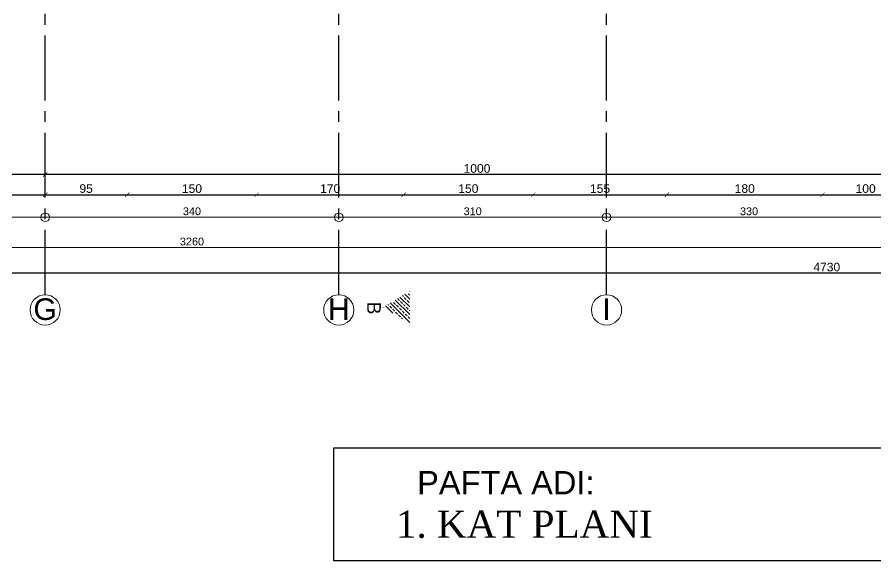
# Model space of a CAD drawing. Header units: millimetres. Extents: x 2778 to 13672, y 1832 to 5175.
# Drawn here: x 4579 to 5573, y 1832 to 2462 of the extents above; entities that cross this region are included whole.
import ezdxf

# ---------------------------------------------------------------- set-up
doc = ezdxf.new("R2010")
doc.units = ezdxf.units.MM
doc.linetypes.add('CENTER2', pattern=[112.5, 75, -12.5, 12.5, -12.5])
doc.linetypes.add('DASHDOT2', pattern=[12.7, 6.35, -3.175, 0, -3.175])
for name, color, linetype, lineweight in [('aks', 251, 'DASHDOT2', 35), ('gorunus2', 21, 'Continuous', 5), ('kesit çizgisi', 1, 'DASHDOT2', 40), ('tarama', 251, 'Continuous', 0), ('çerceve', 4, 'Continuous', 30), ('ÖLÇÜ İÇ', 7, 'Continuous', 9)]:
    doc.layers.add(name, color=color, linetype=linetype, lineweight=lineweight)
for name, color, linetype in [('İÇÖLÇÜ', 7, 'Continuous'), ('Standart', 7, 'Continuous'), ('Ölçülendirme', 7, 'Continuous')]:
    doc.layers.add(name, color=color, linetype=linetype)
doc.styles.add('arial_1_18', font='arial.ttf', dxfattribs={"height": 0.2})
doc.styles.add('MEKANISIMLERI', font='arial.ttf', dxfattribs={"height": 12})
doc.styles.get("Standard").update_dxf_attribs({"font": 'arial.ttf'})
doc.styles.add('Times roman', font='times.ttf')
doc.dimstyles.new('zulay iç ölçü', dxfattribs={"dimtxt": 10, "dimasz": 5, "dimexe": 0.18, "dimexo": 0, "dimgap": 2, "dimtad": 3, "dimdec": 0, "dimzin": 0, "dimdsep": 46, "dimtxsty": 'Standard', "dimblk": 'ARCHTICK', "dimcen": 0.09, "dimse1": 1, "dimse2": 1, "dimadec": 0, "dimazin": 0, "dimtfac": 1, "dimtdec": 0, "dimtix": 1, "dimtofl": 0, "dimtmove": 0, "dimatfit": 3, "dimldrblk": 'ARCHTICK', "dimfxl": 1, "dimtolj": 1, "dimtzin": 0, "dimarcsym": 0})

# ---------------------------------------------------------------- blocks, each defined once
blk = doc.blocks.new('IDE242Entity1388')
at = {"layer": 'Ölçülendirme', "color": 1, "linetype": 'Continuous', "lineweight": 5}
for points in [[(-8, -328), (3268, -328)], [(-8, -363), (3268, -363)]]:
    blk.add_lwpolyline(points, dxfattribs=at)
for centre in [(1460, -328), (1800, -328), (2110, -328)]:
    blk.add_circle(centre, 5, dxfattribs=at)
at = {"layer": 'Ölçülendirme', "color": 1, "linetype": 'Continuous', "lineweight": 5, "style": 'arial_1_18'}
for s, p in [('340', (1619.51, -325.5)), ('310', (1944.51, -325.5)), ('330', (2264.51, -325.5)), ('3260', (1616.02, -360.5))]:
    blk.add_text(s, height=9, dxfattribs=at).set_placement(p)
blk = doc.blocks.new('_ArchTick')
at = {"color": 0, "linetype": 'ByBlock', "const_width": 0.15}
blk.add_lwpolyline([(-0.5, -0.5), (0.5, 0.5)], dxfattribs=at)
blk = doc.blocks.new('*D1790')
at = {"layer": 'Defpoints', "color": 0, "transparency": 16777216}
for p in [(3151.58, 2165.17), (3151.58, 2156.64), (7881.58, 2156.64)]:
    blk.add_point(p, dxfattribs=at)
at = {"layer": 'ÖLÇÜ İÇ', "color": 0, "lineweight": -2, "transparency": 16777216}
blk.add_line((7881.58, 2165.17), (3151.58, 2165.17), dxfattribs=at)
at = {"layer": 'ÖLÇÜ İÇ', "color": 0, "lineweight": -2, "transparency": 16777216, "xscale": 5, "yscale": 5, "zscale": 5, "rotation": 180}
blk.add_blockref('_ArchTick', (3151.58, 2165.17), dxfattribs=at)
at = {"layer": 'ÖLÇÜ İÇ', "color": 0, "lineweight": -2, "transparency": 16777216, "xscale": 5, "yscale": 5, "zscale": 5}
blk.add_blockref('_ArchTick', (7881.58, 2165.17), dxfattribs=at)
at = {"layer": 'ÖLÇÜ İÇ', "color": 0, "transparency": 16777216, "insert": (5516.58, 2172.28), "char_height": 10, "attachment_point": 5}
blk.add_mtext('\\A1;4730', dxfattribs=at)

msp = doc.modelspace()

# ---------------------------------------------------------------- hatches: boundary and pattern name
at = {"layer": 'tarama'}
h = msp.add_hatch(dxfattribs=at)
h.set_pattern_fill('ANSI33', color=256, style=0)
h.set_pattern_definition([(315, (-17526.459, 187839.743), (-4.49012806, -4.49012806), []), (315, (-17521.969, 187839.743), (-4.49012806, -4.49012806), [3.175, -1.5875])])
h.paths.add_polyline_path([(5002.74, 2125.78), (5033.76, 2144.35), (5033.76, 2107.2)])

# ---------------------------------------------------------------- linework, layer by layer
at = {"layer": 'aks', "color": 251, "linetype": 'CENTER2', "lineweight": -3}
for points in [[(4611.58, 2140.23), (4611.58, 5100.23)], [(4951.58, 2140.23), (4951.58, 5100.23)], [(5261.58, 2140.23), (5261.58, 5100.23)]]:
    msp.add_lwpolyline(points, dxfattribs=at)
at = {"layer": 'aks', "color": 30, "linetype": 'Continuous', "lineweight": 5}
for centre in [(4611.58, 2122.73), (4951.58, 2122.73), (5261.58, 2122.73)]:
    msp.add_circle(centre, 17.5, dxfattribs=at)
at = {"layer": 'İÇÖLÇÜ'}
for p, q in [((4611.58, 2279.29), (4131.58, 2279.29)), ((5611.58, 2279.29), (4611.58, 2279.29)), ((4461.58, 2256.02), (4611.58, 2256.02)), ((4611.58, 2256.02), (4706.58, 2256.02)), ((4706.58, 2256.02), (4856.58, 2256.02)), ((4856.58, 2256.02), (5026.58, 2256.02)), ((5026.58, 2256.02), (5176.58, 2256.02)), ((5176.58, 2256.02), (5331.58, 2256.02)), ((5331.58, 2256.02), (5511.58, 2256.02)), ((5511.58, 2256.02), (5611.58, 2256.02))]:
    msp.add_line(p, q, dxfattribs=at)
at = {"layer": 'çerceve'}
for p, q in [((4946.03, 1963.3), (6181.22, 1963.3)), ((4946.03, 1832.36), (4946.03, 1963.3)), ((6181.22, 1832.36), (4946.03, 1832.36))]:
    msp.add_line(p, q, dxfattribs=at)

# ---------------------------------------------------------------- block references
at = {"layer": 'İÇÖLÇÜ', "xscale": 5, "yscale": 5, "zscale": 5, "rotation": 180}
for p in [(4611.58, 2279.29), (4611.58, 2256.02), (4706.58, 2256.02), (4856.58, 2256.02), (5026.58, 2256.02), (5176.58, 2256.02), (5331.58, 2256.02), (5511.58, 2256.02)]:
    msp.add_blockref('_ArchTick', p, dxfattribs=at)
at = {"layer": 'İÇÖLÇÜ', "xscale": 5, "yscale": 5, "zscale": 5}
for p in [(4611.58, 2279.29), (4611.58, 2256.02), (4706.58, 2256.02), (4856.58, 2256.02), (5026.58, 2256.02), (5176.58, 2256.02), (5331.58, 2256.02), (5511.58, 2256.02)]:
    msp.add_blockref('_ArchTick', p, dxfattribs=at)
at = {"layer": 'Standart'}
msp.add_blockref('IDE242Entity1388', (3151.58, 2557.89), dxfattribs=at)

# ---------------------------------------------------------------- texts
at = {"layer": 'aks', "color": 1, "linetype": 'Continuous', "lineweight": 5, "style": 'arial_1_18'}
for s, p in [('G', (4598.01, 2111.11)), ('H', (4938.98, 2111.11)), ('I', (5256.72, 2111.11))]:
    msp.add_text(s, height=25, dxfattribs=at).set_placement(p)
at = {"layer": 'gorunus2', "style": 'Times roman'}
msp.add_text('1. KAT PLANI', height=31.5, dxfattribs=at).set_placement((5017.68, 1859.02))
at = {"layer": 'İÇÖLÇÜ', "char_height": 10, "attachment_point": 5}
for s, insert in [('\\A1;1000', (5111.58, 2286.39)), ('\\A1;95', (4659.08, 2263.12)), ('\\A1;150', (4781.58, 2263.12)), ('\\A1;170', (4941.58, 2263.12)), ('\\A1;150', (5101.58, 2263.12)), ('\\A1;155', (5254.08, 2263.12)), ('\\A1;180', (5421.58, 2263.12)), ('\\A1;100', (5561.58, 2263.12))]:
    msp.add_mtext(s, dxfattribs=dict(at, insert=insert))
at = {"layer": 'kesit çizgisi', "color": 1}
msp.add_text('B', height=15.82, rotation=270, dxfattribs=at).set_placement((4984.48, 2132.19))
at = {"layer": 'çerceve', "style": 'MEKANISIMLERI'}
msp.add_text('PAFTA ADI:', height=27, dxfattribs=at).set_placement((5042.29, 1909.3))

# ---------------------------------------------------------------- dimensions: what is measured, and where the dimension line sits
at = {"layer": 'ÖLÇÜ İÇ', "color": 1}
dim = msp.add_linear_dim(base=(3151.58, 2165.17), p1=(7881.58, 2156.64), p2=(3151.58, 2156.64), dimstyle='zulay iç ölçü', dxfattribs=at)
dim.commit()
dim.dimension.update_dxf_attribs({"geometry": '*D1790', "text_midpoint": (5516.58, 2172.28)})

doc.saveas('drawing.dxf')
